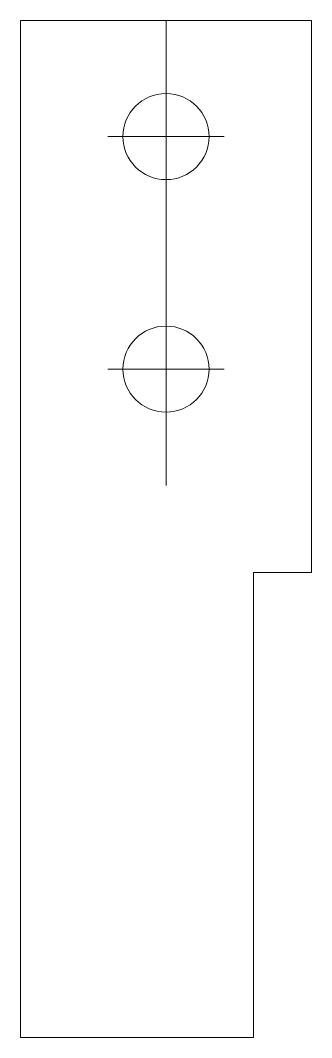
# Model space of a CAD drawing. Header units: millimetres. Extents: x 0 to 10, y 0 to 35.
import ezdxf

# ---------------------------------------------------------------- set-up
doc = ezdxf.new("R2010")
doc.units = ezdxf.units.MM
doc.layers.add('cut', color=178, linetype='Continuous', lineweight=0, true_color=0x000000)
doc.layers.add('skel', color=1, linetype='Continuous', lineweight=0, true_color=0xff0000)

msp = doc.modelspace()

# ---------------------------------------------------------------- linework, layer by layer
at = {"layer": 'cut'}
for p, q in [((10, 35), (0, 35)), ((0, 35), (0, 0)), ((10, 16), (10, 35)), ((8, 0), (8, 16)), ((8, 16), (10, 16)), ((0, 0), (8, 0))]:
    msp.add_line(p, q, dxfattribs=at)
for centre in [(5, 31), (5, 23)]:
    msp.add_circle(centre, 1.48, dxfattribs=at)
at = {"layer": 'skel'}
for p, q in [((0, 16), (0, 35)), ((0, 35), (10, 35)), ((5, 19), (5, 35)), ((10, 16), (10, 35)), ((3, 31), (7, 31)), ((3, 23), (7, 23)), ((0, 0), (0, 16)), ((8, 0), (8, 16))]:
    msp.add_line(p, q, dxfattribs=at)

doc.saveas('drawing.dxf')
